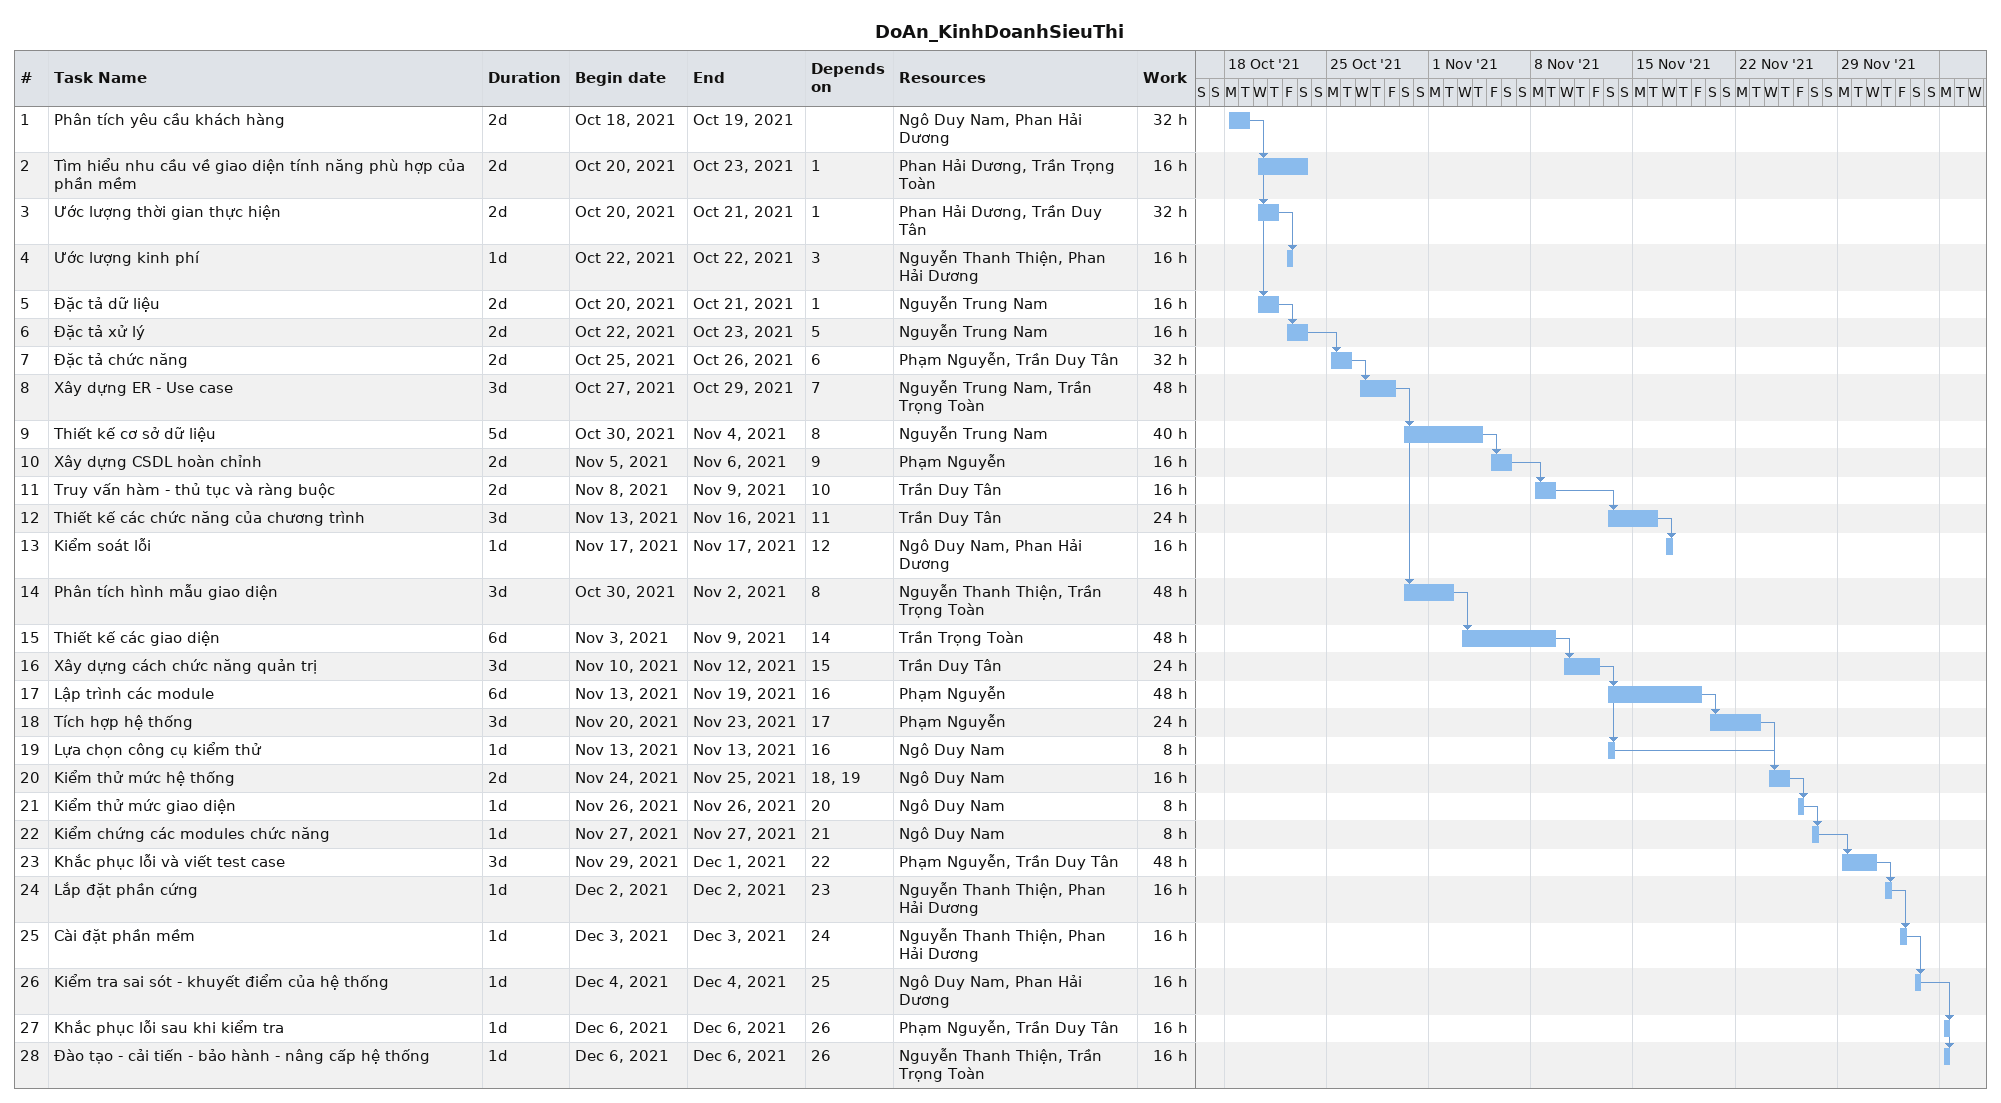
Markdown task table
DoAn_KinhDoanhSieuThi

| ID | Task | Duration | Start | Finish | Predecessors | Resources | Work (h) |
|---|---|---|---|---|---|---|---|
| 1 | Phân tích yêu cầu khách hàng | 2d | 2021-10-18 | 2021-10-19 |  | Ngô Duy Nam, Phan Hải Dương | 32 |
| 2 | Tìm hiểu nhu cầu về giao diện tính năng phù hợp của phần mềm | 2d | 2021-10-20 | 2021-10-23 | 1 | Phan Hải Dương, Trần Trọng Toàn | 16 |
| 3 | Ước lượng thời gian thực hiện | 2d | 2021-10-20 | 2021-10-21 | 1 | Phan Hải Dương, Trần Duy Tân | 32 |
| 4 | Ước lượng kinh phí | 1d | 2021-10-22 | 2021-10-22 | 3 | Nguyễn Thanh Thiện, Phan Hải Dương | 16 |
| 5 | Đặc tả dữ liệu | 2d | 2021-10-20 | 2021-10-21 | 1 | Nguyễn Trung Nam | 16 |
| 6 | Đặc tả xử lý | 2d | 2021-10-22 | 2021-10-23 | 5 | Nguyễn Trung Nam | 16 |
| 7 | Đặc tả chức năng | 2d | 2021-10-25 | 2021-10-26 | 6 | Phạm Nguyễn, Trần Duy Tân | 32 |
| 8 | Xây dựng ER - Use case | 3d | 2021-10-27 | 2021-10-29 | 7 | Nguyễn Trung Nam, Trần Trọng Toàn | 48 |
| 9 | Thiết kế cơ sở dữ liệu | 5d | 2021-10-30 | 2021-11-04 | 8 | Nguyễn Trung Nam | 40 |
| 10 | Xây dựng CSDL hoàn chỉnh | 2d | 2021-11-05 | 2021-11-06 | 9 | Phạm Nguyễn | 16 |
| 11 | Truy vấn hàm - thủ tục và ràng buộc | 2d | 2021-11-08 | 2021-11-09 | 10 | Trần Duy Tân | 16 |
| 12 | Thiết kế các chức năng của chương trình | 3d | 2021-11-13 | 2021-11-16 | 11 | Trần Duy Tân | 24 |
| 13 | Kiểm soát lỗi | 1d | 2021-11-17 | 2021-11-17 | 12 | Ngô Duy Nam, Phan Hải Dương | 16 |
| 14 | Phân tích hình mẫu giao diện | 3d | 2021-10-30 | 2021-11-02 | 8 | Nguyễn Thanh Thiện, Trần Trọng Toàn | 48 |
| 15 | Thiết kế các giao diện | 6d | 2021-11-03 | 2021-11-09 | 14 | Trần Trọng Toàn | 48 |
| 16 | Xây dựng cách chức năng quản trị | 3d | 2021-11-10 | 2021-11-12 | 15 | Trần Duy Tân | 24 |
| 17 | Lập trình các module | 6d | 2021-11-13 | 2021-11-19 | 16 | Phạm Nguyễn | 48 |
| 18 | Tích hợp hệ thống | 3d | 2021-11-20 | 2021-11-23 | 17 | Phạm Nguyễn | 24 |
| 19 | Lựa chọn công cụ kiểm thử | 1d | 2021-11-13 | 2021-11-13 | 16 | Ngô Duy Nam | 8 |
| 20 | Kiểm thử mức hệ thống | 2d | 2021-11-24 | 2021-11-25 | 18, 19 | Ngô Duy Nam | 16 |
| 21 | Kiểm thử mức giao diện | 1d | 2021-11-26 | 2021-11-26 | 20 | Ngô Duy Nam | 8 |
| 22 | Kiểm chứng các modules chức năng | 1d | 2021-11-27 | 2021-11-27 | 21 | Ngô Duy Nam | 8 |
| 23 | Khắc phục lỗi và viết test case | 3d | 2021-11-29 | 2021-12-01 | 22 | Phạm Nguyễn, Trần Duy Tân | 48 |
| 24 | Lắp đặt phần cứng | 1d | 2021-12-02 | 2021-12-02 | 23 | Nguyễn Thanh Thiện, Phan Hải Dương | 16 |
| 25 | Cài đặt phần mềm | 1d | 2021-12-03 | 2021-12-03 | 24 | Nguyễn Thanh Thiện, Phan Hải Dương | 16 |
| 26 | Kiểm tra sai sót - khuyết điểm của hệ thống | 1d | 2021-12-04 | 2021-12-04 | 25 | Ngô Duy Nam, Phan Hải Dương | 16 |
| 27 | Khắc phục lỗi sau khi kiểm tra | 1d | 2021-12-06 | 2021-12-06 | 26 | Phạm Nguyễn, Trần Duy Tân | 16 |
| 28 | Đào tạo - cải tiến - bảo hành - nâng cấp hệ thống | 1d | 2021-12-06 | 2021-12-06 | 26 | Nguyễn Thanh Thiện, Trần Trọng Toàn | 16 |
